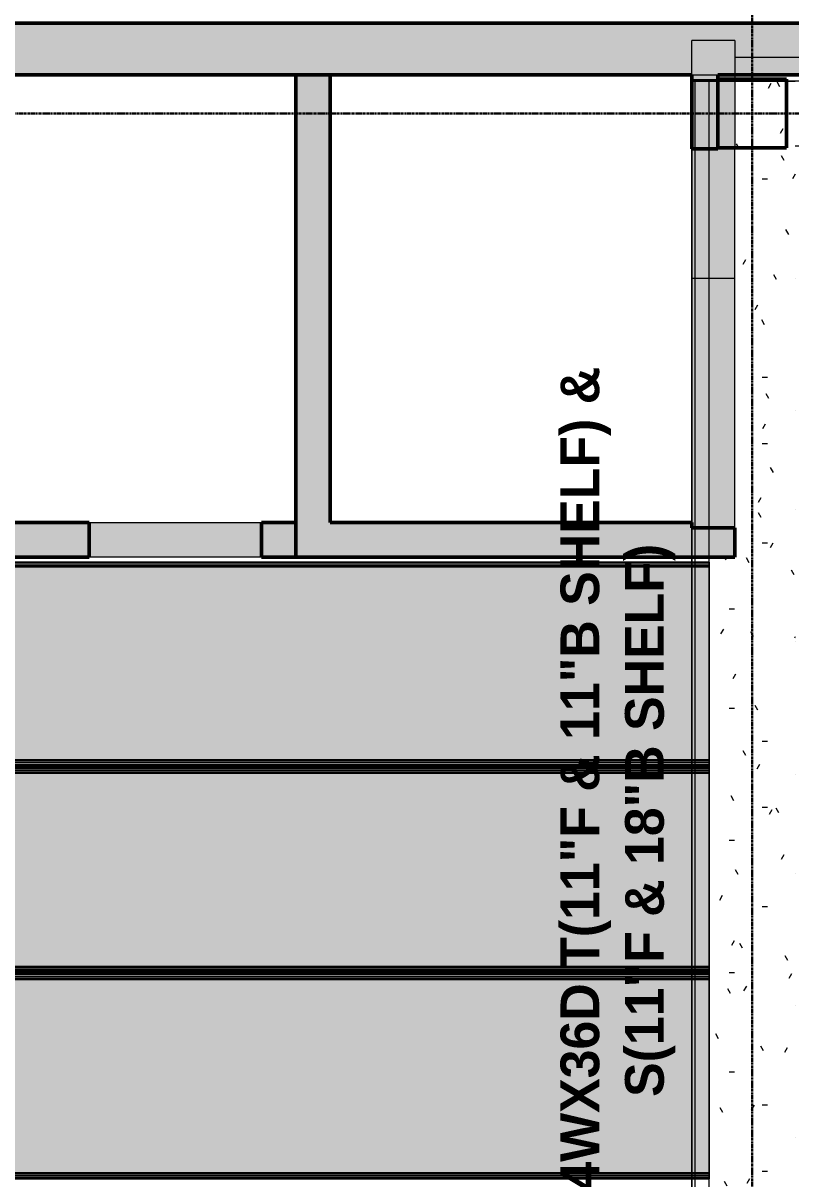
# Model space of a CAD drawing. Header units: inches. Extents: x -4126 to 627, y 9773 to 12338.
# Drawn here: x -3650.7 to -3472.3, y 11287.8 to 11556.2 of the extents above; entities that cross this region are included whole.
import ezdxf

# ---------------------------------------------------------------- set-up
doc = ezdxf.new("R2010")
doc.units = ezdxf.units.IN
doc.header["$MEASUREMENT"] = 0
doc.linetypes.add('Grid Line 1_2_', pattern=[0.8749999999999999, 0.4999999999999999, -0.125, 0.125, -0.125])
for name, color, linetype, lineweight in [('A-WALL', 113, 'Continuous', 13), ('S-BEAM', 12, 'Continuous', 9), ('S-BEAM-IDEN', 2, 'Continuous', 30), ('S-COLS', 52, 'Continuous', 9), ('S-FNDN', 32, 'Continuous', 13), ('S-GRID', 1, 'Continuous', 9)]:
    doc.layers.add(name, color=color, linetype=linetype, lineweight=lineweight)
doc.styles.add('Century Gothic_B', font='', dxfattribs={"height": 8.999999999999991})
doc.styles.get('Century Gothic_B').set_extended_font_data('Century Gothic', bold=True)
pattern_1 = [(0, (0, 0), (30.72, 7.68), [1.267, -21.773, 1.267, -21.773, -122.88]), (0, (0, 0), (30.72, 7.68), [-46.08, 1.267, -44.813, 1.267, -21.773, -53.76]), (0, (0, 0), (30.72, 7.68), [-115.2, 1.267, -14.093, 1.267, -37.133]), (120, (11.52, 3.84), (-22.01107510106448, 22.76430040425796), [1.267, -21.773, 1.267, -21.773, -122.88]), (120, (11.52, 3.84), (-22.01107510106448, 22.76430040425796), [-46.07999999999999, 1.267, -44.813, 1.267, -21.773, -53.75999999999999]), (120, (11.52, 3.84), (-22.01107510106448, 22.76430040425796), [-115.2, 1.267, -14.093, 1.267, -37.133]), (240, (15.36, 19.2), (-8.708924898935503, -30.44430040425795), [1.267, -21.773, 1.267, -21.773, -122.88]), (240, (15.36, 19.2), (-8.708924898935503, -30.44430040425795), [-46.08, 1.267, -44.813, 1.267, -21.773, -53.76]), (240, (15.36, 19.2), (-8.708924898935503, -30.44430040425795), [-115.2, 1.267, -14.093, 1.267, -37.133])]

# ---------------------------------------------------------------- blocks, each defined once
blk = doc.blocks.new('034100 - Precast Structural Concrete - Solid Plank - 12_-1871143-FRAMING PLAN - 1ST FLOOR')
at = {"layer": 'S-BEAM', "transparency": 33554483}
for points in [[(3.212598425197825, 23.89961165502109), (3.83693077310454e-12, 23.89961165502109), (3.83693077310454e-12, 23.52425619278676), (4.000000000001307, 23.52425619278676), (4.000000000001307, 23.89961165502109)], [(3.83693077310454e-12, 23.09448818897112), (3.83693077310454e-12, 22.70078740156725), (4.000000000001307, 22.70078740156725), (4.000000000001307, 23.09448818897112), (3.212598425197825, 23.09448818897112)], [(327.9999999999953, 23.8996116550187), (4.000000000001307, 23.89961165502109), (4.000000000001307, 23.52425619278676), (327.9999999999953, 23.52425619278437)], [(327.9999999999953, 23.09448818896874), (4.000000000001307, 23.09448818897112), (4.000000000001307, 22.70078740156725), (327.9999999999953, 22.70078740156486)], [(3.212598425197569, -22.70078740158328), (3.581135388230905e-12, -22.70078740158328), (3.581135388230905e-12, -23.09448818898681), (4.000000000001051, -23.09448818898681), (4.000000000001051, -22.70078740158328)], [(3.581135388230905e-12, -23.52425619280143), (3.581135388230905e-12, -23.89961165503678), (4.000000000001051, -23.89961165503678), (4.000000000001051, -23.52425619280143), (3.212598425197569, -23.52425619280143)], [(3.581135388230905e-12, -23.89961165503678), (3.581135388230905e-12, -23.94094488189932), (3.212598425197569, -23.89961165503678)], [(310.5255090275251, -22.70078740158533), (4.000000000001051, -22.70078740158328), (4.000000000001051, -23.09448818898681), (327.9999999999951, -23.0944881889892), (327.9999999999951, -22.70078740158567)], [(4.000000000001051, -23.52425619280143), (4.000000000001051, -23.89961165503678), (327.9999999999951, -23.89961165503916), (327.9999999999951, -23.52425619280381), (40.38926466769689, -23.52425619280177)]]:
    blk.add_hatch(color=256, dxfattribs=at).paths.add_polyline_path(points, flags=0)
h = blk.add_hatch(color=256, dxfattribs=at)
h.paths.add_polyline_path([(4.000000000001307, 23.52425619278676), (3.83693077310454e-12, 23.52425619278676), (3.83693077310454e-12, 23.09448818897112), (4.000000000001307, 23.09448818897112)], flags=0)
h.paths.add_polyline_path([(4.000000000001307, 22.70078740156725), (3.83693077310454e-12, 22.70078740156725), (3.581135388230905e-12, -22.70078740158328), (4.000000000001051, -22.70078740158328), (4.000000000001307, 17.50395672214176)], flags=0)
h.paths.add_polyline_path([(3.212598425197569, -23.09448818898681), (3.581135388230905e-12, -23.09448818898681), (3.581135388230905e-12, -23.52425619280143), (4.000000000001051, -23.52425619280143), (4.000000000001051, -23.09448818898681)], flags=0)
h = blk.add_hatch(color=256, dxfattribs=at)
h.paths.add_polyline_path([(327.9999999999953, 23.52425619278437), (4.000000000001307, 23.52425619278676), (4.000000000001307, 23.09448818897112), (327.9999999999953, 23.09448818896874)], flags=0)
h.paths.add_polyline_path([(40.38926466769714, 22.70078740156691), (4.000000000001307, 22.70078740156725), (4.000000000001051, -22.70078740158328), (327.9999999999951, -22.70078740158567), (327.9999999999953, 22.70078740156486), (310.5255090275254, 22.7007874015652)], flags=0)
h.paths.add_polyline_path([(40.38926466769689, -23.09448818898715), (4.000000000001051, -23.09448818898681), (4.000000000001051, -23.52425619280143), (327.9999999999951, -23.52425619280381), (327.9999999999951, -23.0944881889892), (310.5255090275251, -23.09448818898886)], flags=0)
at = {"layer": 'S-BEAM'}
for p, q in [((6.514815950139287e-14, 23.94094488189048), (6.029369549623953e-14, 23.89961165502785)), ((3.999999999997427, 23.94094488189076), (8.526512829121201e-14, 23.94094488189076)), ((6.514815950139287e-14, 23.76377952756006), (6.514815950139287e-14, 23.89961165502793)), ((6.029369549623953e-14, 23.89961165502785), (5.705738615955093e-14, 23.52425619279333)), ((3.999999999997513, 23.89961165502941), (4.2632564145606e-14, 23.89961165502942)), ((9.031183244854482e-14, 23.52425619279327), (7.000262350648884e-14, 23.76377952756006)), ((8.526512829121201e-14, 23.76377952756006), (3.999999999997419, 23.76377952756006)), ((3.999999999997427, 23.76377952756006), (8.526512829121201e-14, 23.76377952756006)), ((5.705738615955093e-14, 23.52425619279333), (5.705738615955093e-14, -23.52425619279272)), ((1.601338385356555e-13, 22.7007874015761), (9.031183244854482e-14, 23.52425619279327)), ((4.2632564145606e-14, 23.52425619279333), (3.999999999997533, 23.52425619279333)), ((1.789632746768561e-13, 22.70078740157602), (1.771244625536931e-13, 23.09448818897777)), ((1.641792252066174e-13, 23.09448818897777), (1.601338385356555e-13, 22.7007874015761)), ((3.999999999997513, 23.09448818897777), (1.70530256582424e-13, 23.09448818897777)), ((3.999999999997513, 23.09448818897935), (1.70530256582424e-13, 23.09448818897937)), ((1.80360771890459e-13, 22.4015748031509), (1.789632746768561e-13, 22.70078740157602)), ((3.999999999997513, 22.70078740157573), (1.70530256582424e-13, 22.70078740157572)), ((1.80360771890459e-13, -22.4015748031509), (1.80360771890459e-13, 22.4015748031509)), ((3.999999999997513, 22.40157480314971), (1.70530256582424e-13, 22.4015748031497)), ((327.9999999999912, 23.94094488189048), (3.999999999997427, 23.94094488189076)), ((327.9999999999912, 23.89961165502787), (3.999999999997513, 23.89961165502941)), ((3.999999999997419, 23.76377952756006), (327.9999999999912, 23.76377952756006)), ((327.9999999999912, 23.76377952756006), (3.999999999997427, 23.76377952756006)), ((3.999999999997533, 23.52425619279333), (327.9999999999912, 23.52425619279333)), ((327.9999999999912, 23.09448818897777), (3.999999999997513, 23.09448818897777)), ((327.9999999999912, 23.09448818897779), (3.999999999997513, 23.09448818897935)), ((327.9999999999912, 22.7007874015761), (3.999999999997513, 22.70078740157573)), ((327.9999999999912, 22.40157480315089), (3.999999999997513, 22.40157480314971)), ((1.789632746768486e-13, -22.70078740157768), (1.80360771890459e-13, -22.4015748031509)), ((3.999999999997172, -22.4015748031509), (1.70530256582424e-13, -22.4015748031509)), ((9.031183244862134e-14, -23.52425619279252), (1.601338385356555e-13, -22.7007874015763)), ((1.601338385356555e-13, -22.7007874015763), (1.641792252066174e-13, -23.0944881889779)), ((1.771244625536931e-13, -23.0944881889779), (1.789632746768486e-13, -22.70078740157768)), ((3.999999999997172, -22.70078740157788), (1.70530256582424e-13, -22.70078740157789)), ((3.999999999997172, -23.0944881889779), (1.70530256582424e-13, -23.0944881889779)), ((3.999999999997172, -23.09448818897671), (1.70530256582424e-13, -23.09448818897669)), ((5.705738615955093e-14, -23.52425619279272), (6.029369549623953e-14, -23.89961165502787)), ((7.000262350649038e-14, -23.76377952756019), (9.031183244848561e-14, -23.52425619279413)), ((3.999999999997214, -23.52425619279427), (4.2632564145606e-14, -23.52425619279429)), ((6.514815950139287e-14, -23.89961165502791), (6.514815950139287e-14, -23.76377952756019)), ((3.999999999997086, -23.76377952756019), (8.526512829121201e-14, -23.76377952756019)), ((3.999999999997086, -23.76377952755981), (8.526512829121201e-14, -23.76377952755981)), ((6.029369549623953e-14, -23.89961165502787), (6.514815950139287e-14, -23.94094488189053)), ((3.999999999997214, -23.89961165502815), (4.2632564145606e-14, -23.89961165502815)), ((3.999999999997086, -23.94094488189053), (8.526512829121201e-14, -23.94094488189053)), ((327.9999999999908, -22.4015748031509), (3.999999999997172, -22.4015748031509)), ((327.9999999999908, -22.70078740157632), (3.999999999997172, -22.70078740157788)), ((327.9999999999908, -23.0944881889779), (3.999999999997172, -23.0944881889779)), ((327.9999999999908, -23.09448818897789), (3.999999999997172, -23.09448818897671)), ((327.9999999999908, -23.52425619279273), (3.999999999997214, -23.52425619279427)), ((327.9999999999908, -23.76377952756019), (3.999999999997086, -23.76377952756019)), ((327.9999999999908, -23.76377952756018), (3.999999999997086, -23.76377952755981)), ((327.9999999999908, -23.89961165502787), (3.999999999997214, -23.89961165502815)), ((327.9999999999908, -23.94094488189053), (3.999999999997086, -23.94094488189053))]:
    blk.add_line(p, q, dxfattribs=at)
blk = doc.blocks.new('034100 - Precast Structural Concrete - Solid Plank - 12_-V42-FRAMING PLAN - 1ST FLOOR')
at = {"layer": 'S-BEAM', "transparency": 33554483}
for points in [[(4.000000000002585, 23.89961165501802), (4.007461029686964e-12, 23.89961165501802), (4.007461029686964e-12, 23.52425619278335), (4.000000000002585, 23.52425619278335)], [(4.007461029686964e-12, 23.09448818896805), (4.007461029686964e-12, 22.70078740156452), (4.000000000002585, 22.70078740156452), (4.000000000002585, 23.09448818896805), (3.212598425199104, 23.09448818896805)], [(40.38926466769842, 23.89961165501768), (4.000000000002585, 23.89961165501802), (4.000000000002585, 23.52425619278335), (327.9999999999966, 23.52425619278199), (327.9999999999966, 23.89961165501665), (310.5255090275267, 23.89961165501665)], [(40.38926466769842, 23.09448818896771), (4.000000000002585, 23.09448818896805), (4.000000000002585, 22.70078740156452), (327.9999999999966, 22.70078740156316), (327.9999999999966, 23.09448818896669), (310.5255090275267, 23.09448818896669)], [(3.212598425198933, -22.70078740158635), (3.83693077310454e-12, -22.70078740158635), (3.83693077310454e-12, -23.0944881889892), (4.000000000002415, -23.0944881889892), (4.000000000002415, -22.70078740158635)], [(3.751665644813328e-12, -23.52425619280416), (3.751665644813328e-12, -23.89961165503916), (4.00000000000233, -23.89961165503916), (4.00000000000233, -23.52425619280416), (3.212598425198848, -23.52425619280416)], [(310.5255090275265, -22.70078740158771), (4.000000000002415, -22.70078740158635), (4.000000000002415, -23.0944881889892), (327.9999999999964, -23.09448818899056), (327.9999999999964, -22.70078740158771)], [(310.5255090275264, -23.52425619280552), (4.00000000000233, -23.52425619280416), (4.00000000000233, -23.89961165503916), (327.9999999999963, -23.89961165504053), (327.9999999999963, -23.52425619280552)]]:
    blk.add_hatch(color=256, dxfattribs=at).paths.add_polyline_path(points, flags=0)
h = blk.add_hatch(color=256, dxfattribs=at)
h.paths.add_polyline_path([(4.000000000002585, 23.52425619278335), (4.007461029686964e-12, 23.52425619278335), (4.007461029686964e-12, 23.09448818896805), (4.000000000002585, 23.09448818896805)], flags=0)
h.paths.add_polyline_path([(4.007461029686964e-12, 22.70078740156452), (3.83693077310454e-12, -22.70078740158635), (4.000000000002415, -22.70078740158635), (4.000000000002585, 22.70078740156452), (3.212598425199104, 22.70078740156452)], flags=0)
h.paths.add_polyline_path([(4.000000000002415, -23.0944881889892), (3.83693077310454e-12, -23.0944881889892), (3.751665644813328e-12, -23.52425619280416), (4.00000000000233, -23.52425619280416)], flags=0)
h = blk.add_hatch(color=256, dxfattribs=at)
h.paths.add_polyline_path([(327.9999999999966, 23.52425619278199), (4.000000000002585, 23.52425619278335), (4.000000000002585, 23.09448818896805), (327.9999999999966, 23.09448818896669), (327.9999999999966, 23.22338048321387)], flags=0)
h.paths.add_polyline_path([(327.4090243000159, 22.70078740156316), (4.000000000002585, 22.70078740156452), (4.000000000002415, -22.70078740158635), (327.9999999999964, -22.70078740158771), (327.9999999999966, 22.70078740156316)], flags=0)
h.paths.add_polyline_path([(310.5255090275265, -23.09448818899056), (4.000000000002415, -23.0944881889892), (4.00000000000233, -23.52425619280416), (327.9999999999963, -23.52425619280552), (327.9999999999964, -23.09448818899056)], flags=0)
at = {"layer": 'S-BEAM'}
for p, q in [((6.514815950139287e-14, 23.94094488189048), (6.029369549623953e-14, 23.89961165502785)), ((6.514815950139287e-14, 23.76377952756006), (6.514815950139287e-14, 23.89961165502793)), ((6.029369549623953e-14, 23.89961165502785), (5.705738615955093e-14, 23.52425619279333)), ((3.999999999998621, 23.89961165502941), (4.2632564145606e-14, 23.89961165502942)), ((9.031183244854482e-14, 23.52425619279327), (7.000262350648884e-14, 23.76377952756006)), ((8.526512829121201e-14, 23.76377952756006), (3.999999999998695, 23.76377952756006)), ((3.999999999998664, 23.76377952756006), (8.526512829121201e-14, 23.76377952756006)), ((5.705738615955093e-14, 23.52425619279333), (5.705738615955093e-14, -23.52425619279272)), ((1.601338385356555e-13, 22.7007874015761), (9.031183244854482e-14, 23.52425619279327)), ((4.2632564145606e-14, 23.52425619279333), (3.999999999998652, 23.52425619279333)), ((1.789632746768561e-13, 22.70078740157602), (1.771244625536931e-13, 23.09448818897777)), ((1.641792252066174e-13, 23.09448818897777), (1.601338385356555e-13, 22.7007874015761)), ((3.999999999998749, 23.09448818897777), (1.70530256582424e-13, 23.09448818897777)), ((3.999999999998749, 23.09448818897935), (1.70530256582424e-13, 23.09448818897937)), ((1.80360771890459e-13, 22.4015748031509), (1.789632746768561e-13, 22.70078740157602)), ((3.999999999998749, 22.70078740157573), (1.70530256582424e-13, 22.70078740157572)), ((1.80360771890459e-13, -22.4015748031509), (1.80360771890459e-13, 22.4015748031509)), ((3.999999999998749, 22.40157480314971), (1.70530256582424e-13, 22.4015748031497)), ((327.9999999999924, 23.89961165502787), (3.999999999998621, 23.89961165502941)), ((3.999999999998695, 23.76377952756006), (327.9999999999924, 23.76377952756006)), ((327.9999999999924, 23.76377952756006), (3.999999999998664, 23.76377952756006)), ((3.999999999998652, 23.52425619279333), (327.9999999999924, 23.52425619279333)), ((327.9999999999924, 23.09448818897777), (3.999999999998749, 23.09448818897777)), ((327.9999999999924, 23.09448818897779), (3.999999999998749, 23.09448818897935)), ((327.9999999999923, 22.7007874015761), (3.999999999998749, 22.70078740157573)), ((327.9999999999923, 22.40157480315089), (3.999999999998749, 22.40157480314971)), ((1.789632746768486e-13, -22.70078740157768), (1.80360771890459e-13, -22.4015748031509)), ((3.999999999998451, -22.4015748031509), (1.70530256582424e-13, -22.4015748031509)), ((9.031183244862134e-14, -23.52425619279252), (1.601338385356555e-13, -22.7007874015763)), ((1.601338385356555e-13, -22.7007874015763), (1.641792252066174e-13, -23.0944881889779)), ((1.771244625536931e-13, -23.0944881889779), (1.789632746768486e-13, -22.70078740157768)), ((3.999999999998451, -22.70078740157788), (1.70530256582424e-13, -22.70078740157789)), ((3.999999999998451, -23.0944881889779), (1.70530256582424e-13, -23.0944881889779)), ((3.999999999998451, -23.09448818897671), (1.70530256582424e-13, -23.09448818897669)), ((5.705738615955093e-14, -23.52425619279272), (6.029369549623953e-14, -23.89961165502787)), ((7.000262350649038e-14, -23.76377952756019), (9.031183244848561e-14, -23.52425619279413)), ((3.999999999998493, -23.52425619279427), (4.2632564145606e-14, -23.52425619279429)), ((6.514815950139287e-14, -23.89961165502791), (6.514815950139287e-14, -23.76377952756019)), ((3.999999999998536, -23.76377952756019), (8.526512829121201e-14, -23.76377952756019)), ((3.999999999998536, -23.76377952755981), (8.526512829121201e-14, -23.76377952755981)), ((6.029369549623953e-14, -23.89961165502787), (6.514815950139287e-14, -23.94094488189053)), ((3.999999999998493, -23.89961165502815), (4.2632564145606e-14, -23.89961165502815)), ((3.999999999998536, -23.94094488189053), (8.526512829121201e-14, -23.94094488189053)), ((327.9999999999922, -22.4015748031509), (3.999999999998451, -22.4015748031509)), ((327.9999999999922, -22.70078740157632), (3.999999999998451, -22.70078740157788)), ((327.9999999999922, -23.0944881889779), (3.999999999998451, -23.0944881889779)), ((327.9999999999922, -23.09448818897789), (3.999999999998451, -23.09448818897671)), ((327.9999999999922, -23.52425619279273), (3.999999999998493, -23.52425619279427)), ((327.9999999999922, -23.76377952756019), (3.999999999998536, -23.76377952756019)), ((327.9999999999922, -23.76377952756018), (3.999999999998536, -23.76377952755981)), ((327.9999999999922, -23.89961165502787), (3.999999999998493, -23.89961165502815)), ((327.9999999999922, -23.94094488189053), (3.999999999998536, -23.94094488189053))]:
    blk.add_line(p, q, dxfattribs=at)
blk = doc.blocks.new('034100 - Precast Structural Concrete - Solid Plank - 12_-1872981-FRAMING PLAN - 1ST FLOOR')
at = {"layer": 'S-BEAM', "transparency": 33554483}
for points in [[(4.68958205601666e-12, 23.89961165501802), (4.68958205601666e-12, 23.52425619278267), (4.000000000003268, 23.52425619278233), (4.000000000003268, 23.89961165501768), (3.212598425199786, 23.89961165501768)], [(4.68958205601666e-12, 23.09448818896771), (4.68958205601666e-12, 22.7007874015652), (4.000000000003268, 22.70078740156486), (4.000000000003268, 23.09448818896737), (3.212598425199786, 23.09448818896737)], [(40.3892646676991, 23.89961165501768), (4.000000000003268, 23.89961165501768), (4.000000000003268, 23.52425619278233), (327.9999999999973, 23.52425619278165), (327.9999999999973, 23.89961165501699), (310.5255090275273, 23.89961165501699)], [(327.9999999999973, 23.09448818896669), (4.000000000003268, 23.09448818896737), (4.000000000003268, 22.70078740156486), (327.9999999999973, 22.70078740156418)], [(3.212598425199701, -22.70078740158635), (4.092726157978176e-12, -22.70078740158635), (4.092726157978176e-12, -23.09448818898903), (4.000000000003182, -23.09448818898903), (4.000000000003182, -22.70078740158635)], [(310.5255090275273, -22.70078740158703), (4.000000000003182, -22.70078740158635), (4.000000000003182, -23.09448818898903), (327.9999999999972, -23.09448818898988), (327.9999999999972, -22.7007874015872)]]:
    blk.add_hatch(color=256, dxfattribs=at).paths.add_polyline_path(points, flags=0)
h = blk.add_hatch(color=256, dxfattribs=at)
h.paths.add_polyline_path([(4.000000000003268, 23.52425619278233), (4.68958205601666e-12, 23.52425619278267), (4.68958205601666e-12, 23.09448818896771), (4.000000000003268, 23.09448818896737)], flags=0)
h.paths.add_polyline_path([(4.000000000003268, 22.70078740156486), (4.68958205601666e-12, 22.7007874015652), (4.092726157978176e-12, -22.70078740158635), (4.000000000003182, -22.70078740158635), (4.000000000003182, -20.94312855782254)], flags=0)
h.paths.add_polyline_path([(3.212598425199701, -23.09448818898903), (4.092726157978176e-12, -23.09448818898903), (4.092726157978176e-12, -23.50472440953501), (4.000000000003182, -23.50472440953501), (4.000000000003182, -23.09448818898903)], flags=0)
h = blk.add_hatch(color=256, dxfattribs=at)
h.paths.add_polyline_path([(327.9999999999973, 23.52425619278165), (4.000000000003268, 23.52425619278233), (4.000000000003268, 23.09448818896737), (327.9999999999973, 23.09448818896669)], flags=0)
h.paths.add_polyline_path([(4.000000000003268, 22.70078740156486), (4.000000000003182, -22.70078740158635), (327.9999999999972, -22.7007874015872), (327.9999999999973, 22.70078740156418), (40.3892646676991, 22.70078740156486)], flags=0)
h.paths.add_polyline_path([(327.9999999999972, -23.09448818898988), (4.000000000003182, -23.09448818898903), (4.000000000003182, -23.50472440953501), (327.9999999999972, -23.50472440953586)], flags=0)
at = {"layer": 'S-BEAM'}
for p, q in [((1.930458519382109e-13, 23.94094488189053), (1.881913879330575e-13, 23.89961165502787)), ((2.1316282072803e-13, 23.94094488189053), (3.999999999999302, 23.94094488189053)), ((1.930458519382109e-13, 23.76377952756019), (1.930458519382109e-13, 23.89961165502791)), ((1.881913879330575e-13, 23.89961165502787), (1.849550785963689e-13, 23.52425619279272)), ((1.70530256582424e-13, 23.89961165502787), (3.99999999999926, 23.89961165502787)), ((2.182095248854394e-13, 23.52425619279252), (1.979003159433084e-13, 23.76377952756019)), ((2.1316282072803e-13, 23.76377952756019), (3.999999999999302, 23.76377952756019)), ((2.1316282072803e-13, 23.76377952756019), (3.999999999999302, 23.76377952756019)), ((2.880315309724735e-13, 22.7007874015763), (2.182095248854394e-13, 23.52425619279252)), ((1.849550785963689e-13, 23.52425619279272), (1.849550785963689e-13, -23.50472440952393)), ((1.70530256582424e-13, 23.52425619279272), (3.99999999999926, 23.52425619279272)), ((3.068609671136741e-13, 22.70078740157608), (3.050221549905111e-13, 23.0944881889779)), ((2.920769176434354e-13, 23.0944881889779), (2.880315309724735e-13, 22.7007874015763)), ((2.98427949019242e-13, 23.0944881889779), (3.999999999999388, 23.0944881889779)), ((2.98427949019242e-13, 23.0944881889779), (3.999999999999388, 23.0944881889779)), ((3.08258464327277e-13, 22.4015748031509), (3.068609671136741e-13, 22.70078740157608)), ((2.98427949019242e-13, 22.7007874015763), (3.999999999999387, 22.7007874015763)), ((3.08258464327277e-13, -22.4015748031509), (3.08258464327277e-13, 22.4015748031509)), ((2.98427949019242e-13, 22.4015748031509), (3.999999999999388, 22.4015748031509)), ((3.999999999999302, 23.94094488189053), (327.9999999999929, 23.94094488189053)), ((3.99999999999926, 23.89961165502787), (327.9999999999929, 23.89961165502787)), ((3.999999999999302, 23.76377952756019), (327.9999999999929, 23.76377952756019)), ((3.999999999999302, 23.76377952756019), (327.9999999999929, 23.76377952756019)), ((3.99999999999926, 23.52425619279272), (327.9999999999929, 23.52425619279272)), ((3.999999999999388, 23.0944881889779), (327.999999999993, 23.0944881889779)), ((3.999999999999388, 23.0944881889779), (327.999999999993, 23.0944881889779)), ((3.999999999999387, 22.7007874015763), (327.999999999993, 22.7007874015763)), ((3.999999999999388, 22.4015748031509), (327.999999999993, 22.4015748031509)), ((3.068609671136741e-13, -22.70078740157602), (3.08258464327277e-13, -22.4015748031509)), ((2.98427949019242e-13, -22.4015748031509), (3.99999999999923, -22.4015748031509)), ((2.880315309724735e-13, -22.7007874015761), (2.920769176434354e-13, -23.09448818897777)), ((3.050221549905111e-13, -23.09448818897777), (3.068609671136741e-13, -22.70078740157602)), ((2.198656268589521e-13, -23.50472440952393), (2.880315309724735e-13, -22.7007874015761)), ((2.98427949019242e-13, -22.7007874015761), (3.99999999999923, -22.7007874015761)), ((2.98427949019242e-13, -23.09448818897777), (3.99999999999923, -23.09448818897777)), ((2.98427949019242e-13, -23.09448818897777), (3.99999999999923, -23.09448818897777)), ((3.999999999999133, -23.50472440952393), (1.70530256582424e-13, -23.50472440952393)), ((2.1316282072803e-13, -23.50472440952393), (3.999999999999145, -23.50472440952393)), ((3.99999999999923, -22.4015748031509), (327.9999999999929, -22.4015748031509)), ((3.99999999999923, -22.7007874015761), (327.9999999999928, -22.7007874015761)), ((3.99999999999923, -23.09448818897777), (327.9999999999929, -23.09448818897777)), ((3.99999999999923, -23.09448818897777), (327.9999999999929, -23.09448818897777)), ((327.9999999999929, -23.50472440952393), (3.999999999999133, -23.50472440952393)), ((3.999999999999145, -23.50472440952393), (327.9999999999929, -23.50472440952393))]:
    blk.add_line(p, q, dxfattribs=at)

msp = doc.modelspace()

# ---------------------------------------------------------------- hatches: boundary and pattern name
at = {"layer": 'A-WALL', "lineweight": 5, "transparency": 33554483}
for points in [[(-3211.323736679716, 11548.18939611057), (-3211.323736679712, 11556.18939611054), (-3485.323736679591, 11556.18939611054), (-3485.323736679591, 11548.18939611057), (-3261.576756987574, 11548.18939611057)], [(-3599.323736679652, 11432.18939611058), (-3595.323736679555, 11432.18939611062), (-3595.323736679555, 11440.18939611061), (-3635.323736679555, 11440.18939611058), (-3635.323736679555, 11432.18939611058)]]:
    msp.add_hatch(color=256, dxfattribs=at).paths.add_polyline_path(points, flags=0)
at = {"layer": 'A-WALL', "transparency": 33554483}
for points in [[(-3587.323736679726, 11440.18939611061), (-3579.323736679695, 11440.18939611061), (-3579.323736679695, 11544.18939611054), (-3587.323736679726, 11544.18939611054), (-3587.323736679726, 11440.3036818249)], [(-3531.713001347402, 11432.18939611062), (-3495.323736679706, 11432.18939611063), (-3495.323736679706, 11440.18939611061), (-3587.323736679726, 11440.18939611061), (-3587.323736679726, 11432.18939611062), (-3579.323736679695, 11432.18939611062)]]:
    msp.add_hatch(color=256, dxfattribs=at).paths.add_polyline_path(points, flags=0)
h = msp.add_hatch(color=256, dxfattribs=at)
h.paths.add_polyline_path([(-3801.84924570723, 11432.18939611052), (-3635.323736679555, 11432.18939611052), (-3635.323736679555, 11440.18939611052), (-3819.3237366797, 11440.18939611058), (-3819.3237366797, 11432.18939611058), (-3815.3237366797, 11432.18939611058)], flags=0)
h.paths.add_polyline_path([(-3595.323736679555, 11432.18939611062), (-3587.323736679726, 11432.18939611062), (-3587.323736679726, 11440.18939611061), (-3595.323736679555, 11440.18939611061)], flags=0)
at = {"layer": 'S-BEAM'}
h = msp.add_hatch(dxfattribs=at)
h.set_pattern_fill('FP_3', color=256, style=0, pattern_type=2)
h.set_pattern_definition(pattern_1)
h.paths.add_polyline_path([(-3471.323736679643, 11193.03506540187), (-3471.323736679706, 11518.19884492944), (-3468.11113825451, 11518.19884492944), (-3468.11113825451, 11542.67758508692), (-3473.323736679704, 11542.67758508692), (-3473.323736679704, 11527.18939611054), (-3485.323736679556, 11527.18939611054), (-3485.323736679556, 11432.18939611062), (-3494.536335104903, 11432.18939611062), (-3494.536335104903, 11430.98939611061), (-3491.323736679707, 11430.98939611061), (-3491.323736679709, 11206.71344507053), (-3488.323736679711, 11206.67211184367), (-3488.323736679711, 11195.18939611054), (-3473.323736679706, 11195.18939611054), (-3473.323736679706, 11193.03506540187)], flags=0)
h = msp.add_hatch(dxfattribs=at)
h.set_pattern_fill('FP_3', color=256, style=0, pattern_type=2)
h.set_pattern_definition(pattern_1)
h.paths.add_polyline_path([(-3481.307832107143, 11187.20514414204), (-3474.32373667971, 11187.20514414204), (-3474.32373667971, 11193.03506540187), (-3473.323736679706, 11193.03506540187), (-3473.323736679706, 11195.18939611054), (-3488.323736679711, 11195.18939611054), (-3488.323736679711, 11187.20514414204)], flags=0)
h.paths.add_polyline_path([(-3473.323736679704, 11527.18939611054), (-3473.323736679704, 11542.67758508692), (-3485.323736679556, 11542.67758508692), (-3485.323736679556, 11527.18939611054)], flags=0)
h = msp.add_hatch(dxfattribs=at)
h.set_pattern_fill('FP_25', color=256, style=0, pattern_type=2)
h.set_pattern_definition([(0, (-1691.768, 0), (21.722, 7.68), [0.8959999999999999, -15.396, 0.8959999999999999, -15.396, -86.889]), (0, (-1691.768, 0), (21.722, 7.68), [-32.583, 0.8959999999999999, -31.687, 0.8959999999999999, -15.396, -38.014]), (0, (-1691.768, 0), (21.722, 7.68), [-81.459, 0.8959999999999999, -9.965, 0.8959999999999999, -26.257]), (112.208, (-1683.622, 3.84), (-16.90867664065629, 26.05591077398226), [1.185, -20.367, 1.185, -20.367, -114.944]), (112.208, (-1683.622, 3.84), (-16.90867664065629, 26.05591077398226), [-43.104, 1.185, -41.919, 1.185, -20.367, -50.288]), (112.208, (-1683.622, 3.84), (-16.90867664065629, 26.05591077398226), [-107.76, 1.185, -13.183, 1.185, -34.735]), (247.792, (-1680.907, 19.2), (-4.814018593419633, -27.15269093445823), [1.185, -20.367, 1.185, -20.367, -114.944]), (247.792, (-1680.907, 19.2), (-4.814018593419633, -27.15269093445823), [-43.104, 1.185, -41.919, 1.185, -20.367, -50.288]), (247.792, (-1680.907, 19.2), (-4.814018593419633, -27.15269093445823), [-107.76, 1.185, -13.183, 1.185, -34.735])])
h.paths.add_polyline_path([(-3494.536335104903, 11430.98939611061), (-3494.536335104903, 11432.18939611062), (-3495.323736679513, 11432.18939611062), (-3495.323736679584, 11430.98939611061)], flags=0)
at = {"layer": 'S-COLS'}
h = msp.add_hatch(dxfattribs=at)
h.set_pattern_fill('FP_10', color=256, style=0, pattern_type=2)
h.set_pattern_definition([(49.99999999999999, (0, 0), (27.54270046216776, -2.409921005199992), [2.88, -31.68]), (355, (0, 0), (-5.327844435381706, 28.88426558997774), [2.304, -25.344]), (100.451, (2.295, -0.201), (22.21531621912823, 26.47392965322938), [2.448, -26.924]), (46.184, (0, 7.68), (40.98187469590783, -6.356421902997745), [4.32, -47.52]), (96.636, (3.415, 7.15), (35.89074818015425, 37.40618916795393), [3.671, -40.386]), (351.184, (0, 7.68), (35.89097341714983, 37.40621617016942), [3.456, -38.016]), (21, (3.84, 5.76), (22.92103572469458, -15.46073055541926), [2.88, -31.68]), (326, (3.84, 5.76), (9.343532092013643, 27.84573814869183), [2.304, -25.344]), (71.45100000000001, (5.75, 4.472), (32.26476914719338, 12.38442158028859), [2.448, -26.924]), (37.50000000000001, (0, 0), (0.4668550243151897, 12.7827070445298), [1.267, -23.77, 1.267, -24.461, -25.44]), (37.50000000000001, (0, 0), (0.4668550243151897, 12.7827070445298), [-50.765, 1.267, -24.173]), (7.499999999999999, (0, 0), (10.10158952275669, 15.14509036333994), [1.267, -13.402, 1.267, -23.194, -9.696]), (7.499999999999999, (0, 0), (10.10158952275669, 15.14509036333994), [-39.13, 1.267, -8.429]), (327.5, (-8.562999999999999, 0), (20.49916090120071, -0.8657796178497925), [1.267, -8.333, 1.267, -28.685, -39.744]), (327.5, (-8.562999999999999, 0), (20.49916090120071, -0.8657796178497925), [-39.552, 1.267, -38.477]), (317.5, (-12.403, 0), (22.39477935398379, 3.844287929692774), [1.267, -11.213, 1.267, -18.624, -28.224]), (317.5, (-12.403, 0), (22.39477935398379, 3.844287929692774), [-32.371, 1.267, -26.957])])
h.paths.add_polyline_path([(-3473.323736679704, 11542.67758508692), (-3473.323736679704, 11543.18939611054), (-3485.323736679591, 11543.16971107117), (-3485.323736679575, 11542.67758508692)], flags=0)
at = {"layer": 'S-FNDN', "transparency": 33554483}
msp.add_hatch(color=256, dxfattribs=at).paths.add_polyline_path([(-3599.323736679652, 11544.18939611054), (-3599.323736679652, 11556.18939611054), (-3823.198736679705, 11556.18939611054), (-3823.198736679705, 11544.18939611054), (-3801.84924570723, 11544.18939611054)], flags=0)
h = msp.add_hatch(color=256, dxfattribs=at)
h.paths.add_polyline_path([(-3485.323736679591, 11544.18939611054), (-3433.323736679704, 11544.18939611054), (-3433.323736679704, 11548.18939611057), (-3485.323736679591, 11548.18939611057), (-3485.323736679591, 11545.04653896768)], flags=0)
h.paths.add_polyline_path([(-3587.323736679726, 11544.18939611054), (-3495.323736679588, 11544.18939611054), (-3495.323736679588, 11556.18939611054), (-3599.323736679652, 11556.18939611054), (-3599.323736679652, 11544.18939611054)], flags=0)
at = {"layer": 'S-FNDN', "lineweight": 5, "transparency": 33554483}
for points in [[(-3489.678022393972, 11544.18939611054), (-3485.323736679591, 11544.18939611054), (-3485.323736679591, 11556.18939611054), (-3495.323736679588, 11556.18939611054), (-3495.323736679588, 11544.18939611054), (-3491.323736679706, 11544.18939611054)], [(-3492.148736679538, 11542.98939611049), (-3489.323736679703, 11542.98939611049), (-3489.323736679703, 11544.18939611054), (-3495.323736679588, 11544.18939611054), (-3495.323736679588, 11542.98939611049), (-3494.536335104903, 11542.98939611049)], [(-3485.323736679591, 11543.18939611054), (-3485.323736679591, 11544.18939611054), (-3489.323736679588, 11544.18939611054), (-3489.323736679588, 11543.18939611054)], [(-3495.323736679588, 11542.67758508692), (-3489.323736679703, 11542.67758508692), (-3489.323736679703, 11542.98939611049), (-3495.323736679588, 11542.98939611049)], [(-3494.536335104903, 11526.98939611063), (-3494.536335104903, 11542.67758508692), (-3495.323736679584, 11542.67758508692), (-3495.323736679584, 11526.98939611063)], [(-3491.323736679707, 11438.98939611063), (-3485.323736679556, 11438.98939611063), (-3485.323736679556, 11526.98939611063), (-3489.323736679588, 11526.98939611063), (-3489.323736679703, 11542.67758508692), (-3494.536335104903, 11542.67758508692), (-3494.536335104903, 11438.98939611063)], [(-3485.323736679591, 11543.11065595306), (-3485.323736679591, 11543.18939611054), (-3489.323736679588, 11543.18939611054), (-3489.323736679588, 11543.11065595306)], [(-3485.323736679575, 11542.98939611049), (-3485.323736679575, 11543.11065595306), (-3489.323736679588, 11543.11065595306), (-3489.323736679588, 11542.98939611049), (-3489.20127147082, 11542.98939611049)], [(-3485.323736679556, 11527.26813626802), (-3485.323736679556, 11542.67758508692), (-3489.323736679703, 11542.67758508692), (-3489.30009129154, 11527.26813626802)], [(-3495.323736679584, 11496.98939611064), (-3494.536335104903, 11496.98939611064), (-3494.536335104903, 11526.98939611063), (-3495.323736679584, 11526.98939611063), (-3495.323736679584, 11514.53874707034)], [(-3489.323736679588, 11527.18939611054), (-3485.323736679556, 11527.20908114991), (-3485.323736679556, 11527.26813626802), (-3489.323736679588, 11527.26813626802)], [(-3495.077556519927, 11438.98939611063), (-3494.536335104903, 11438.98939611063), (-3494.536335104903, 11496.98939611064), (-3495.323736679584, 11496.98939611064), (-3495.323736679584, 11438.98939611063)], [(-3495.323736679584, 11432.18939611062), (-3494.536335104903, 11432.18939611062), (-3494.536335104903, 11438.98939611063), (-3495.323736679562, 11438.98939611063)], [(-3491.323736679707, 11432.18939611062), (-3491.323736679707, 11438.98939611063), (-3494.536335104903, 11438.98939611063), (-3494.536335104903, 11432.18939611062)], [(-3485.323736679556, 11432.18939611062), (-3485.323736679556, 11438.98939611063), (-3491.323736679707, 11438.98939611063), (-3491.323736679707, 11432.18939611062)]]:
    msp.add_hatch(color=256, dxfattribs=at).paths.add_polyline_path(points, flags=0)
h = msp.add_hatch(color=256, dxfattribs=at)
h.paths.add_polyline_path([(-3489.323736679588, 11526.98939611063), (-3485.323736679556, 11526.98939611063), (-3485.323736679556, 11527.18939611054), (-3489.323736679588, 11527.18939611054)], flags=0)
h.paths.add_polyline_path([(-3489.323736679588, 11542.67758508692), (-3485.323736679575, 11542.67758508692), (-3485.323736679575, 11542.98939611049), (-3489.323736679588, 11542.98939611049)], flags=0)

# ---------------------------------------------------------------- linework, layer by layer
at = {"layer": 'A-WALL'}
for p, q in [((-3485.323736679589, 11552.18939611063), (-3485.323736679588, 11548.18939611056)), ((-3203.323736679707, 11548.18939611055), (-3485.323736679588, 11548.18939611056)), ((-3495.323736679585, 11544.18939611053), (-3489.323736679585, 11544.18939611053)), ((-3635.323736679554, 11440.18939611057), (-3595.323736679553, 11440.18939611058)), ((-3595.323736679551, 11432.18939611058), (-3635.323736679552, 11432.18939611057))]:
    msp.add_line(p, q, dxfattribs=at)
at = {"layer": 'A-WALL', "lineweight": 50}
for p, q in [((-3587.323736679722, 11544.18939611061), (-3587.32373667969, 11432.18939611058)), ((-3579.323736679722, 11544.18939611062), (-3579.323736679692, 11440.1893961106)), ((-3495.323736679585, 11526.98939611062), (-3495.323736679585, 11544.18939611053)), ((-3489.323736679585, 11544.18939611053), (-3489.323736679585, 11526.98939611062)), ((-3489.323736679585, 11526.98939611062), (-3495.323736679585, 11526.98939611062)), ((-3819.323736679698, 11440.18939611051), (-3635.323736679554, 11440.18939611057)), ((-3635.323736679554, 11440.18939611057), (-3635.323736679552, 11432.18939611057)), ((-3595.323736679551, 11432.18939611058), (-3595.323736679553, 11440.18939611058)), ((-3595.323736679553, 11440.18939611058), (-3587.323736679692, 11440.18939611058)), ((-3579.323736679692, 11440.1893961106), (-3495.323736679553, 11440.18939611061)), ((-3495.323736679553, 11440.18939611061), (-3495.323736679553, 11438.98939611062)), ((-3635.323736679552, 11432.18939611057), (-3819.323736679696, 11432.18939611051)), ((-3495.32373667955, 11432.18939611061), (-3595.323736679551, 11432.18939611058))]:
    msp.add_line(p, q, dxfattribs=at)
at = {"layer": 'S-BEAM'}
for p, q in [((-3494.5363351049, 11542.67758508691), (-3495.323736679703, 11542.67758508691)), ((-3495.323736679703, 11542.67758508691), (-3491.323736679703, 11542.67758508691)), ((-3495.323736679703, 11542.67758508691), (-3495.323736679703, 11526.98939611062)), ((-3495.323736679703, 11440.18939611061), (-3495.323736679703, 11542.67758508691)), ((-3489.323736679699, 11542.67758508691), (-3494.5363351049, 11542.67758508691)), ((-3494.5363351049, 11432.18939611061), (-3494.5363351049, 11542.67758508691)), ((-3491.323736679703, 11542.67758508691), (-3489.323736679699, 11542.67758508691)), ((-3491.323736679703, 11432.18939611061), (-3491.323736679703, 11542.67758508691)), ((-3491.323736679703, 11496.98939611065), (-3491.323736679703, 11542.67758508691)), ((-3473.323736679699, 11542.67758508691), (-3489.323736679585, 11542.67758508691)), ((-3489.323736679585, 11542.67758508691), (-3485.323736679587, 11542.67758508691)), ((-3485.323736679587, 11542.67758508691), (-3473.323736679699, 11542.67758508691)), ((-3468.111138254506, 11542.67758508691), (-3473.323736679699, 11542.67758508691)), ((-3473.323736679699, 11542.67758508691), (-3471.323736679703, 11542.67758508691)), ((-3495.323736679703, 11526.98939611062), (-3495.323736679703, 11440.18939611061)), ((-3491.323736679703, 11438.98939611063), (-3491.323736679703, 11496.98939611065)), ((-3495.323736679703, 11440.18939611061), (-3495.323736679703, 11432.18939611061)), ((-3495.323736679703, 11432.18939611061), (-3495.323736679703, 11440.18939611061)), ((-3491.323736679703, 11432.18939611061), (-3491.323736679703, 11438.98939611063)), ((-3495.323736679703, 11432.18939611061), (-3495.323736679703, 11187.20514414203)), ((-3495.323736679703, 11187.20514414203), (-3495.323736679703, 11432.18939611061)), ((-3494.5363351049, 11187.20514414203), (-3494.5363351049, 11432.18939611061)), ((-3491.323736679703, 11187.20514414203), (-3491.323736679703, 11432.18939611061)), ((-3491.323736679703, 11430.9893961106), (-3491.323736679703, 11432.18939611061)), ((-3491.323736679703, 11430.57915989005), (-3491.323736679703, 11430.9893961106)), ((-3491.323736679703, 11430.18545910265), (-3491.323736679703, 11430.57915989005)), ((-3491.323736679703, 11384.7838842995), (-3491.323736679703, 11430.18545910265)), ((-3491.323736679703, 11384.39018351209), (-3491.323736679703, 11384.7838842995)), ((-3491.323736679703, 11383.96041550828), (-3491.323736679703, 11384.39018351209)), ((-3491.323736679703, 11383.58506004605), (-3491.323736679703, 11383.96041550828)), ((-3491.323736679703, 11383.12703813008), (-3491.323736679703, 11383.50239359232)), ((-3491.323736679703, 11382.69727012627), (-3491.323736679703, 11383.12703813008)), ((-3491.323736679703, 11382.30356933887), (-3491.323736679703, 11382.69727012627)), ((-3491.323736679703, 11336.90199453571), (-3491.323736679703, 11382.30356933887)), ((-3491.323736679703, 11336.50829374831), (-3491.323736679703, 11336.90199453571)), ((-3491.323736679703, 11336.0785257445), (-3491.323736679703, 11336.50829374831)), ((-3491.323736679703, 11335.70317028226), (-3491.323736679703, 11336.0785257445)), ((-3491.323736679703, 11335.2451483663), (-3491.323736679703, 11335.62050382854)), ((-3491.323736679703, 11334.81538036249), (-3491.323736679703, 11335.2451483663)), ((-3491.323736679703, 11334.42167957509), (-3491.323736679703, 11334.81538036249)), ((-3491.323736679703, 11289.02010477193), (-3491.323736679703, 11334.42167957509)), ((-3491.323736679703, 11288.62640398453), (-3491.323736679703, 11289.02010477193)), ((-3491.323736679703, 11288.19663598071), (-3491.323736679703, 11288.62640398453)), ((-3491.323736679703, 11287.82128051848), (-3491.323736679703, 11288.19663598071))]:
    msp.add_line(p, q, dxfattribs=at)
at = {"layer": 'S-COLS', "lineweight": 50}
for p, q in [((-3489.323736679699, 11543.11065595305), (-3489.323736679699, 11543.18939611053)), ((-3489.323736679699, 11543.18939611053), (-3473.323736679699, 11543.18939611053)), ((-3489.3237366797, 11527.26813626801), (-3489.323736679699, 11543.11065595305)), ((-3473.323736679699, 11543.18939611053), (-3473.323736679699, 11543.11065595305)), ((-3473.323736679699, 11543.11065595305), (-3473.3237366797, 11527.26813626801)), ((-3489.3237366797, 11527.18939611053), (-3489.3237366797, 11527.26813626801)), ((-3473.3237366797, 11527.18939611053), (-3489.3237366797, 11527.18939611053)), ((-3473.3237366797, 11527.26813626801), (-3473.3237366797, 11527.18939611053))]:
    msp.add_line(p, q, dxfattribs=at)
at = {"layer": 'S-COLS'}
for p, q in [((-3489.323736679699, 11543.18939611053), (-3473.323736679699, 11543.18939611053)), ((-3489.323736679699, 11543.11065595305), (-3489.323736679699, 11543.18939611053)), ((-3489.323736679699, 11542.67758508691), (-3489.323736679699, 11543.11065595305)), ((-3489.3237366797, 11527.26813626801), (-3489.323736679699, 11542.67758508691)), ((-3473.323736679699, 11543.18939611053), (-3473.323736679699, 11543.11065595305)), ((-3473.323736679699, 11543.11065595305), (-3473.323736679699, 11542.67758508691)), ((-3473.323736679699, 11542.67758508691), (-3473.3237366797, 11527.26813626801)), ((-3489.3237366797, 11527.18939611053), (-3489.3237366797, 11527.26813626801)), ((-3473.3237366797, 11527.18939611053), (-3489.3237366797, 11527.18939611053)), ((-3473.3237366797, 11527.26813626801), (-3473.3237366797, 11527.18939611053))]:
    msp.add_line(p, q, dxfattribs=at)
at = {"layer": 'S-FNDN', "lineweight": 50}
for p, q in [((-3815.323736679696, 11556.18939611053), (-3154.323736679701, 11556.18939611053)), ((-3495.323736679585, 11544.18939611053), (-3819.323736679697, 11544.18939611053)), ((-3154.323736679701, 11544.18939611053), (-3489.323736679585, 11544.18939611053)), ((-3495.323736679552, 11438.98939611062), (-3485.323736679552, 11438.98939611063)), ((-3485.323736679552, 11438.98939611063), (-3485.32373667955, 11432.18939611061)), ((-3485.32373667955, 11432.18939611061), (-3495.32373667955, 11432.18939611061))]:
    msp.add_line(p, q, dxfattribs=at)
at = {"layer": 'S-FNDN'}
for p, q in [((-3495.323736679585, 11544.18939611053), (-3495.323736679589, 11552.18939611063)), ((-3485.323736679589, 11552.18939611063), (-3495.323736679589, 11552.18939611063)), ((-3485.323736679588, 11548.18939611056), (-3485.323736679587, 11543.18939611053)), ((-3489.323736679699, 11542.98939611047), (-3495.323736679586, 11542.98939611047)), ((-3491.323736679703, 11432.18939611061), (-3491.323736679703, 11542.67758508691)), ((-3489.323736679699, 11542.67758508691), (-3491.323736679703, 11542.67758508691)), ((-3485.323736679587, 11542.98939611048), (-3489.323736679585, 11542.98939611047)), ((-3485.323736679587, 11542.67758508691), (-3489.323736679585, 11542.67758508691)), ((-3485.323736679587, 11543.16971107116), (-3485.323736679581, 11527.2090811499)), ((-3495.323736679581, 11526.98939611062), (-3495.32373667955, 11432.18939611061)), ((-3489.323736679585, 11526.98939611062), (-3485.323736679581, 11526.98939611062)), ((-3485.323736679552, 11438.98939611062), (-3485.323736679581, 11527.18939611053)), ((-3495.323736679571, 11496.98939611065), (-3485.323736679572, 11496.9893961106))]:
    msp.add_line(p, q, dxfattribs=at)
at = {"layer": 'S-GRID', "linetype": 'Grid Line 1_2_', "lineweight": 30}
for p, q in [((-3481.323736679716, 9772.610295093407), (-3481.323736679695, 12288.55504933348)), ((-1814.20638480292, 11535.18939611053), (-4076.950002061646, 11535.18939611053))]:
    msp.add_line(p, q, dxfattribs=at)

# ---------------------------------------------------------------- block references
at = {"layer": 'S-BEAM', "rotation": 180}
for name, p in [('034100 - Precast Structural Concrete - Solid Plank - 12_-1872981-FRAMING PLAN - 1ST FLOOR', (-3491.323736679704, 11407.48467170107)), ('034100 - Precast Structural Concrete - Solid Plank - 12_-1871143-FRAMING PLAN - 1ST FLOOR', (-3491.323736679704, 11359.60278193729)), ('034100 - Precast Structural Concrete - Solid Plank - 12_-V42-FRAMING PLAN - 1ST FLOOR', (-3491.323736679704, 11311.72089217351))]:
    msp.add_blockref(name, p, dxfattribs=at)

# ---------------------------------------------------------------- texts
at = {"layer": 'S-BEAM-IDEN', "lineweight": 9, "char_height": 8.999999999999991, "attachment_point": 1, "rotation": 90, "style": 'Century Gothic_B'}
for s, insert, width in [('IT 24WX36D T(11"F & 11"B SHELF) &', (-3525.846446546651, 11264.3295368302), 249.0659999999997), ('S(11"F & 18"B SHELF)', (-3510.846446546651, 11306.8295368302), 146.3489999999998)]:
    msp.add_mtext(s, dxfattribs=dict(at, insert=insert, width=width))

doc.saveas('drawing.dxf')
